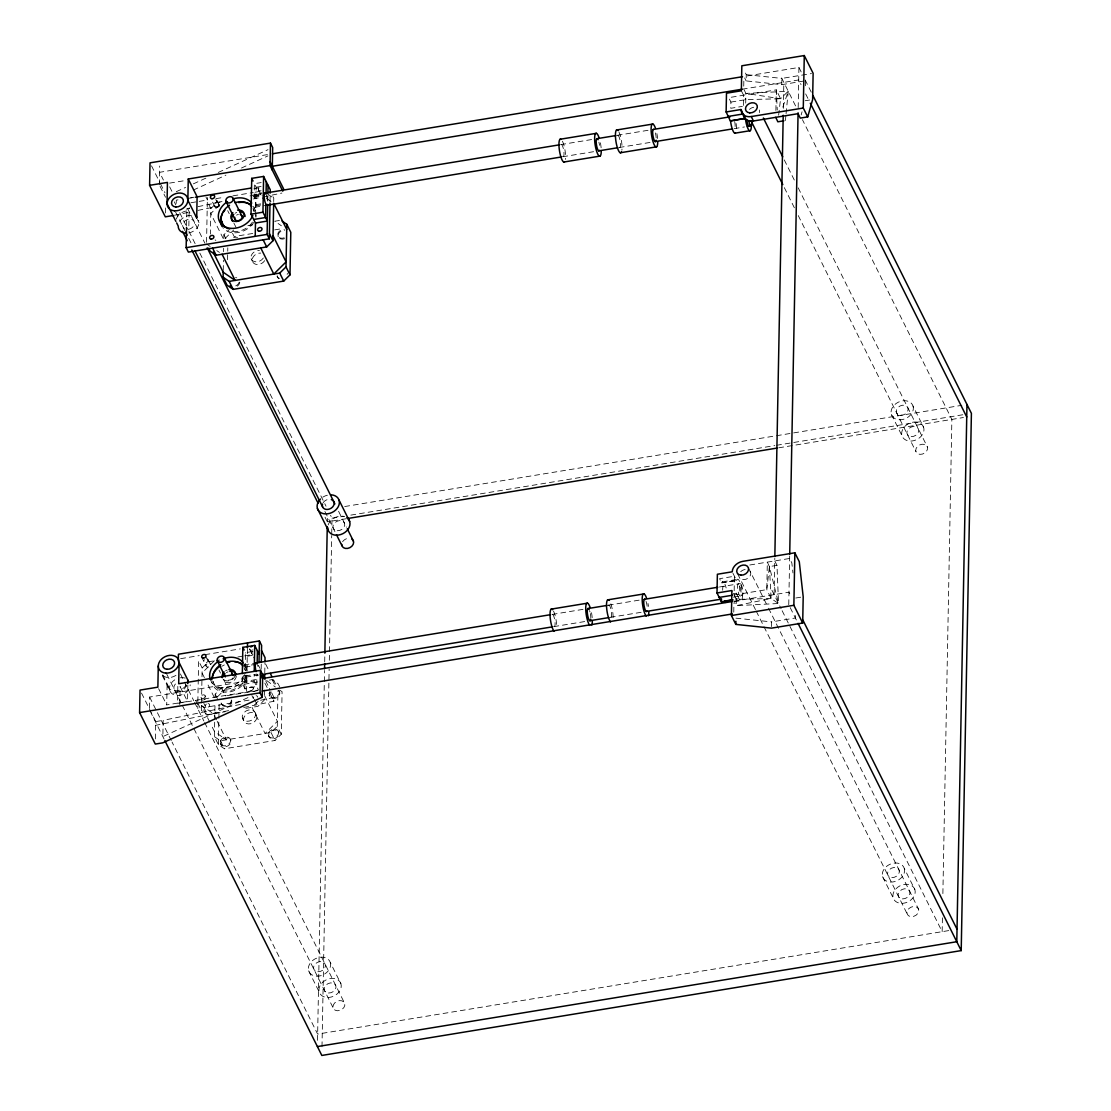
<?xml version="1.0" encoding="UTF-8"?>
<svg xmlns="http://www.w3.org/2000/svg" width="1111" height="1111" viewBox="0 0 1111 1111"><rect width="100%" height="100%" fill="white"/><g stroke="black" fill="none" stroke-linecap="round" stroke-linejoin="round"><path stroke-width="0.75" stroke-dasharray="5 3.75" d="M149.402 707.985L149.61 697.055L259.016 679.113M159.317 184.801L159.678 166.067M155.401 738.954L155.721 721.581L151.249 712.582M165.47 207.965L165.372 213.076L168.344 212.59M240.42 704.416L163.164 720.359L162.859 736.607L248.378 697.43M187.842 685.154L187.537 701.499L166.719 704.902L167.122 683.668A10.86 8.36 -26.5 0 0 174.677 690.848A10.86 8.36 -26.5 0 0 186.454 684.862M176.218 203.41L176.288 200.147L179.496 199.619M177.829 686.404L177.51 703.332L258.474 690.056L254.058 681.182L254.183 674.363M186.565 225.658L186.884 208.729M179.788 704.638L180.121 686.529M188.856 225.894L189.203 207.701M197.841 701.666L198.619 660.878L202.16 667.975L201.355 710.457L207.424 714.637L225.144 711.734M206.563 242.254L207.326 201.48L210.868 208.576L210.382 234.088M197.8 708.54L197.841 706.04M199.188 201.383L207.438 200.022L207.479 197.522M279.694 690.084L282.083 691.722L281.277 734.288L275 740.481L224.45 748.772L218.381 744.606L214.395 736.621L214.687 721.372M214.715 719.664L215.048 702.555M257.683 682.015L221.478 687.945L215.201 694.139L215.103 699.138L206.674 682.21M223.242 270.515L223.436 260.252M223.589 251.697L223.658 248.281M223.853 238.073L223.908 234.74L230.185 228.533M218.381 744.606L219.186 702.124M227.574 259.71L227.699 252.919M227.727 251.211L227.797 247.822M244.587 674.919A6.208 1.472 80.7 0 0 246.906 674.558L246.573 692L242.156 683.14L242.281 676.793M252.28 651.56L245.489 652.685L245.239 666.003L255.433 664.336M253.864 211.132L253.919 207.813M260.752 205.021L253.961 206.146A6.208 1.472 80.7 0 0 255.822 204.688A6.208 1.472 80.7 0 0 254.141 196.147L254.377 183.69L261.182 182.579M246.975 671.225L247.42 647.894M255.599 216.353L256.155 187.245L254.377 183.69M267.751 201.147L267.834 196.397M261.168 669.266L261.266 664.003M270.029 201.577L270.195 193.106M264.446 690.014L264.251 700.138L257.988 706.346L243.628 708.693M264.765 672.919L264.96 662.656M273.709 201.591L273.764 198.258L271.639 193.994M243.698 707.471L273.931 701.235L274 697.486L269.473 688.403M281.277 734.288L277.292 726.302L277.972 690.542M317.524 1040.34L324.537 670.502M324.704 661.837L324.829 654.907M346.16 518.74L327.356 521.823L327.453 516.268M321.996 1046.784L329.148 668.975M329.314 660.309L329.453 653.379M329.481 651.643L331.689 535.53M331.717 533.808L332.008 518.198L330.536 515.254M721.789 582.942L736.662 580.511L721.858 582.65A10.86 2.583 80.7 0 1 726.15 587.927M729.441 99.129L730.913 102.087L730.788 108.295L742.356 106.392M733.76 612.161L733.94 602.787M743.37 105.434L743.565 95.213M743.828 81.159L743.69 88.963L745.898 93.407L745.662 105.851M733.121 593.746L736.426 593.205L736.19 605.662L778.547 603.509L776.978 565.346L774.756 560.902M803.878 81.034L781.783 84.658L746.134 80.909L746.259 74.659L744.037 70.229M775.895 110.461L776.283 89.852L728.691 97.657M771.506 626.59L771.59 621.896L795.393 618.008L795.476 613.008M781.783 84.658L781.894 78.409L811.488 73.562M774.117 594.635L774.811 558.305M783.338 108.336L783.838 82.381M788.754 604.703L789.685 555.861M798.184 107.628L798.934 67.452L743.926 76.478M805.475 85.755L805.572 80.756M942.42 917.825L942.156 931.671L781.866 610.175M942.878 893.591L951.863 419.416L802.42 119.655M785.408 120.557L785.908 115.377M786.074 113.655L788.255 91.255L745.898 93.407L780.575 98.74L788.255 91.255L782.227 108.934M776.978 565.346L769.409 566.582L766.798 589.608L771.103 598.51L778.547 603.509L769.409 566.582L767.326 562.124L766.798 589.608L734.093 594.982L734.44 576.234L719.581 578.678L721.789 583.108M778.63 115.211L780.575 98.74L776.283 89.852L777.269 110.031M736.635 580.622L736.732 580.206A10.86 2.583 80.7 0 1 742.092 590.969A10.86 2.583 80.7 0 1 739.162 598.704L734.204 599.523M801.17 114.961L802.059 111.794M210.868 208.576L217.145 202.369L223.089 201.397M219.395 205.049L210.771 213.576L223.825 239.74M225.047 238.518L233.671 229.991M202.16 667.975L208.424 661.781L219.422 659.976M214.381 660.809L202.063 672.974L205.896 680.668M217.575 696.708L227.422 686.973L223.589 679.279M258.196 701.235L252.03 707.318L265.085 733.482L277.389 721.317L264.349 695.153M214.395 736.621L220.464 740.801L271.028 732.51L277.292 726.302M176.274 191.689L185.593 187.412M193.37 183.857L207.368 177.441M218.256 172.455L268.015 149.666M193.258 190.092L225.908 175.135M241.462 168.025L267.89 155.915M188.801 229.213L190.037 228.866A6.208 4.777 -26.5 0 0 194.536 223.311A6.208 4.777 -26.5 0 0 190.217 219.214L188.689 219.298A6.208 4.777 -26.5 0 0 183.134 223.283A6.208 4.777 -26.5 0 0 184.315 228.519M188.731 232.949L191.12 232.296A10.86 8.36 -26.5 0 0 198.688 220.381M186.245 209.076L189.592 208.382M197.994 206.646L221.506 201.799M250.058 195.911L261.807 193.481M174.413 215.256L189.523 212.132M197.925 210.396L219.756 205.896M253.35 198.966L261.738 197.23M263.418 196.883L281.888 193.064M260.571 700.263L274 697.486M228.588 710.596L155.651 725.33M769.409 566.582L771.103 598.51L736.19 605.662L734.704 602.704M267.418 154.623L159.553 172.302L163.428 180.079M169.58 183.121L186.676 180.315M742.287 89.199L798.698 79.95L801.031 84.603M730.913 102.087L745.773 99.643L780.575 98.74M190.703 197.786L193.897 197.258M187.079 198.563L193.675 197.48M256.155 187.245L261.252 186.398M254.044 188.648L260.793 187.537M805.197 100.74L809.655 100.018M190.939 202.73L197.536 201.646M215.923 198.633L224.408 197.244M232.907 195.855L253.28 192.509M254.974 192.231L261.765 191.12M254.572 194.828L265.14 193.092M560.763 144.611L593.732 139.208M617.202 135.348L648.518 130.223M254.141 196.147L260.946 195.036M253.336 196.439L261.752 195.064M253.975 197.314L264.182 195.647M255.822 204.688L260.918 203.855M254.85 207.243L265.043 205.577M562.749 156.748L594.024 151.624M619.188 147.499L652.074 142.111M734.163 128.64L744.467 126.96M247.892 225.63L252.947 224.811M279.486 220.45L274.792 221.228L281.416 225.783M252.739 233.477L234.157 236.518L230.852 229.866M274.695 229.88L283.138 228.491M344.688 506.533L961.848 405.321M332.008 518.198L343.979 516.24M350.812 515.115L774.798 445.594M776.506 445.303L962.848 414.75M778.686 447.816L963.431 417.514M749.8 564.999L789.629 558.472L791.837 562.902L792.962 572.929M180.649 658.656L199.202 655.615M204.896 654.685L240.282 648.88M237.907 656.948L242.948 656.115M244.628 655.851L253.03 654.462M252.35 655.393L247.253 656.226L245.489 652.685M722.386 581.831L737.926 579.289M243.962 664.961L256.238 662.948M552.153 614.425L583.136 609.342M608.3 605.217L640.922 599.857M719.47 586.983L740.384 583.553M245.073 667.183L255.266 665.503M245.948 677.113L258.294 675.085A6.208 1.472 80.7 0 1 256.488 672.96M553.833 626.618L585.122 621.493M610.286 617.355L641.589 612.23M733.441 597.163L742.37 595.704M733.968 601.232L788.991 592.205L791.31 596.857M734.121 601.718L741.398 600.537M242.156 683.14L254.058 681.182M266.682 680.529L275.361 687.001M269.404 680.085L272.139 679.64L278.097 683.737L280.75 689.056M795.768 598.01L801.711 597.038M227.144 695.653L257.544 690.667M201.452 705.874L203.882 707.54L249.392 700.069M155.721 721.581L163.164 720.359M948.766 930.587L317.635 1034.091L172.066 742.106M191.453 215.395L188.759 215.548A10.86 8.36 -26.5 0 0 178.579 223.672M180.288 677.807L182.676 677.682A10.86 8.36 -26.5 0 1 185.176 678.141M771.103 598.51L736.301 599.412L731.885 590.538M746.259 74.659L781.894 78.409M735.94 618.16L771.59 621.896M267.695 194.078L273.764 198.258M267.043 198.702L271.028 201.438M216.784 250.614L219.436 252.433M206.521 243.962L210.173 246.461M798.934 67.452L801.267 72.104M805.128 79.881L811.336 92.296M805.669 93.921L809.544 101.684M781.616 77.951L796.226 107.239M913.02 406.057A11.638 8.957 -26.5 0 1 899.146 419.777A11.638 8.957 -26.5 0 1 894.438 404.918A11.638 8.957 -26.5 0 1 913.02 406.057L923.63 427.346A11.638 8.957 -26.5 0 1 909.756 441.067A11.638 8.957 -26.5 0 1 905.048 426.207A11.638 8.957 -26.5 0 1 923.63 427.346M744.662 77.951L746.134 80.909M784.269 159.901L794.323 180.079M798.198 187.842L927.421 447.039A6.208 4.777 -26.5 0 1 920.019 454.357A6.208 4.777 -26.5 0 1 917.519 446.428A6.208 4.777 -26.5 0 1 927.421 447.039M741.356 90.783L745.773 99.643M784.338 187.648L794.393 207.826M798.267 215.59L915.881 451.51M891.383 414.445L901.993 435.734M790.227 607.648L797.267 621.785M771.909 590.205L781.089 608.62M904.257 868.344A11.638 8.957 -26.5 0 1 890.383 882.065A11.638 8.957 -26.5 0 1 885.675 867.205A11.638 8.957 -26.5 0 1 904.257 868.344L914.867 889.633A11.638 8.957 -26.5 0 1 900.993 903.34A11.638 8.957 -26.5 0 1 896.285 888.481A11.638 8.957 -26.5 0 1 914.867 889.633M748.411 567.86L767.757 606.662M768.534 608.217L918.658 909.326A6.208 4.777 -26.5 0 1 911.256 916.644A6.208 4.777 -26.5 0 1 908.756 908.715A6.208 4.777 -26.5 0 1 918.658 909.326M737.648 573.887L755.452 609.578M756.216 611.133L763.188 625.104M763.965 626.66L907.118 913.797M732.968 573.276L736.662 580.678M882.62 876.732L893.23 898.007M736.426 593.205L739.162 598.704M258.405 189.842L262.821 198.716M277.847 235.754L278.292 236.643M253.475 206.424L255.683 210.854A18.623 14.318 -26.5 0 0 253.975 207.535M253.364 209.632L254.238 211.409A17.068 13.138 -26.5 0 0 252.669 208.368M277.528 277L277.083 276.111A5.43 4.18 -26.5 0 0 279.458 278.361M227.686 210.632L229.227 213.715M233.824 222.95L236.129 227.561M251.128 258.655L252.447 261.321M216.909 200.48L219.117 204.91M215.728 199.536L217.145 202.369M212.576 202.16L214.798 206.59M205.966 197.078L207.438 200.022M223.908 234.74L225.908 238.726M197.466 219.506L199.008 222.589M187.676 208.646L204.882 243.17M338.563 511.268L346.507 527.197M169.65 186.842L171.872 191.273M174.26 201.813L175.816 204.924M179.69 212.687L188.203 229.769M188.981 231.324L195.175 243.753M199.813 253.072L326.037 506.227M175.552 211.937L184.829 230.56M188.703 238.323L191.8 244.531M324.898 511.491L335.73 533.224M151.527 165.845L159.748 182.329M160.498 183.829L164.983 192.828M160.067 186.301L165.511 197.23M325.023 517.17L327.356 521.823M265.723 664.197L268.793 670.364M273.403 679.599L276.472 685.751M279.236 691.25L279.68 692.139M272.139 679.64L275.459 686.292M258.405 665.239L259.946 668.322M265.696 680.835L268.723 686.89M249.683 649.255L254.113 658.129M264.876 683.071L268.654 690.639M269.404 692.153L273.931 701.235M269.14 695.167L269.584 696.055M278.472 731.607A5.43 4.18 -26.5 0 1 271.987 738.01A5.43 4.18 -26.5 0 1 269.792 731.066A5.43 4.18 -26.5 0 1 278.472 731.607L278.903 732.496A5.43 4.18 -26.5 0 1 272.431 738.898A5.43 4.18 -26.5 0 1 270.237 731.955A5.43 4.18 -26.5 0 1 278.903 732.496M244.767 665.822L246.975 670.266A18.623 14.318 -26.5 0 0 245.267 666.933M253.252 687.931A2.333 1.791 -26.5 0 1 250.475 690.681A2.333 1.791 -26.5 0 1 249.531 687.709A2.333 1.791 -26.5 0 1 253.252 687.931L254.725 690.889M254.447 699.25L257.988 706.346M271.028 732.51L275 740.481M251.878 695.528L253.35 698.486A2.333 1.791 -26.5 0 1 255.544 695.764M268.376 735.524L268.806 736.399M255.391 713.026A6.985 5.374 -26.5 0 1 247.073 721.261A6.985 5.374 -26.5 0 1 244.253 712.345A6.985 5.374 -26.5 0 1 255.391 713.026L256.724 715.692A6.985 5.374 -26.5 0 1 248.392 723.928A6.985 5.374 -26.5 0 1 245.573 715.012A6.985 5.374 -26.5 0 1 256.724 715.692M218.978 670.044L220.52 673.113M242.406 718.067L243.74 720.72M208.201 659.892L210.41 664.322A2.333 1.791 -26.5 0 1 207.632 667.072A2.333 1.791 -26.5 0 1 206.688 664.1A2.333 1.791 -26.5 0 1 210.41 664.322M205.604 656.101L208.424 661.781M221.478 687.945L225.45 695.93M201.73 657.101L206.077 666.003M210.146 679.238L212.354 683.668A18.623 14.318 -26.5 0 0 230.935 691.653A18.623 14.318 -26.5 0 0 247.42 675.349M221.103 703.041L221.547 703.93M215.201 694.139L217.853 699.472M230.435 739.482A5.43 4.18 -26.5 0 1 223.964 745.884A5.43 4.18 -26.5 0 1 221.769 738.954A5.43 4.18 -26.5 0 1 230.435 739.482L230.88 740.37A5.43 4.18 -26.5 0 1 224.408 746.773A5.43 4.18 -26.5 0 1 222.214 739.843A5.43 4.18 -26.5 0 1 230.88 740.37M205.146 695.833A2.25 1.736 -26.5 0 1 202.466 698.486A2.25 1.736 -26.5 0 1 201.563 695.625A2.25 1.736 -26.5 0 1 205.146 695.833L206.618 698.791M216.437 719.817L213.368 713.651L201.452 705.457L209.882 722.386M217.214 721.358L226.422 739.815L214.492 731.621L210.659 723.928M200.966 697.458L202.438 700.416M203.841 703.402L205.313 706.36M203.882 707.54L207.424 714.637M220.464 740.801L224.45 748.772M330.286 962.473A11.638 8.957 -26.5 0 1 316.413 976.18A11.638 8.957 -26.5 0 1 311.719 961.334A11.638 8.957 -26.5 0 1 330.286 962.473L340.91 983.749A11.638 8.957 -26.5 0 1 327.023 997.47A11.638 8.957 -26.5 0 1 322.329 982.61A11.638 8.957 -26.5 0 1 340.91 983.749M220.339 743.398L220.783 744.287M197.814 703.36L201.355 710.457M195.647 700.361L197.869 704.791M180.399 673.905L183.746 680.612M184.509 682.168L193.8 700.791M194.578 702.346L203.855 720.97M204.632 722.525L344.702 1003.455A6.208 4.777 -26.5 0 1 337.3 1010.76A6.208 4.777 -26.5 0 1 334.786 1002.844A6.208 4.777 -26.5 0 1 344.702 1003.455M180.163 686.709L187.537 701.499M166.789 674.224L181.482 703.707M182.26 705.263L333.161 1007.927M162.692 674.794L169.414 688.278M162.275 675.53L169.733 690.486A10.86 8.36 -26.5 0 0 179.663 695.319L182.357 694.583A10.86 8.36 -26.5 0 0 190.231 684.862M308.65 970.847L319.274 992.137M158.609 688.653L166.719 704.902M149.61 697.055L171.288 740.551M141.528 693.097L150.499 711.082M150.11 711.054L164.081 739.065M647.977 603.426A11.638 2.777 80.7 0 1 648.463 606.425M646.06 601.44A6.208 1.472 80.7 0 1 647.282 608.897M610.856 603.87A11.638 2.777 80.7 0 1 613.133 617.855M608.342 605.634A6.208 1.472 80.7 0 1 610.981 609.397A6.208 1.472 80.7 0 1 611.008 617.244M591.496 612.689A11.638 2.777 80.7 0 1 592.274 618.605M589.58 610.703A6.208 1.472 80.7 0 1 589.997 612.05M590.344 613.578A6.208 1.472 80.7 0 1 590.802 618.16M553.514 611.092A11.638 2.777 80.7 0 1 556.653 627.118M552.542 614.355A6.208 1.472 80.7 0 1 554.917 621.035A6.208 1.472 80.7 0 1 554.139 626.562M244.337 664.906A6.208 1.472 80.7 0 1 246.461 669.975M656.893 133.556A11.638 2.777 80.7 0 1 657.67 139.486M655.379 132.931A6.208 1.472 80.7 0 1 656.184 139.028M618.91 131.973A11.638 2.777 80.7 0 1 621.882 150.193M617.924 135.236A6.208 1.472 80.7 0 1 620.313 141.916A6.208 1.472 80.7 0 1 619.535 147.444M600.412 142.819A11.638 2.777 80.7 0 1 601.19 148.749M598.898 142.194A6.208 1.472 80.7 0 1 599.523 145.319M562.43 141.222A11.638 2.777 80.7 0 1 565.416 159.456M561.069 144.555A6.208 1.472 80.7 0 1 563.832 151.179A6.208 1.472 80.7 0 1 562.624 156.345M750.05 571.193A6.208 4.777 -26.5 0 1 747.745 578.373A6.208 4.777 -26.5 0 1 739.662 577.873M740.718 571.693A6.208 4.777 -26.5 0 1 746.481 569.457M722.719 590.26A6.208 1.472 80.7 0 1 723.275 586.358L723.65 586.302A6.208 1.472 80.7 0 1 725.011 588.497M759.396 110.017A6.208 4.777 -26.5 0 1 759.341 112.6M749.481 109.406A6.208 4.777 -26.5 0 1 753.716 107.253M736.135 123.543A10.86 2.583 80.7 0 1 736.315 130.792M734.69 121.516A6.208 1.472 80.7 0 1 734.552 128.584M185.593 684.334A6.208 4.777 -26.5 0 1 181.274 691.153L179.732 691.57A6.208 4.777 -26.5 0 1 174.052 688.806A6.208 4.777 -26.5 0 1 176.941 682.737M252.933 649.852A2.333 1.791 -26.5 0 1 249.628 648.782M243.045 662.503A18.623 14.318 -26.5 0 1 245.295 669.6M244.128 674.905A18.623 14.318 -26.5 0 1 228.727 687.209A18.623 14.318 -26.5 0 1 211.868 682.557M169.733 690.486A10.86 8.36 -26.5 0 1 174.76 679.849M175.955 675.377A10.86 8.36 -26.5 0 1 161.803 674.502M252.919 654.657A2.333 1.791 -26.5 0 1 252.975 651.407M252.752 691.486A2.333 1.791 -26.5 0 1 254.905 691.625M203.716 700.013A2.333 1.791 -26.5 0 1 205.299 699.208M207.188 658.92A2.333 1.791 -26.5 0 1 207.84 661.503A2.333 1.791 -26.5 0 1 204.577 662.392A2.333 1.791 -26.5 0 1 204.48 659.656M257.585 665.142A6.208 1.472 80.7 0 1 258.002 666.503M261.113 190.717A2.333 1.791 -26.5 0 1 258.335 189.37A2.333 1.791 -26.5 0 1 261.168 187.106M256.224 214.631A18.623 14.318 -26.5 0 1 255.905 217.284M253.683 222.519A18.623 14.318 -26.5 0 1 222.783 227.588M176.288 219.061A10.86 8.36 -26.5 0 1 189.148 210.784M261.168 195.022A2.333 1.791 -26.5 0 1 261.224 192.37M216.631 200.105A2.25 1.736 -26.5 0 1 214.992 203.063A2.25 1.736 -26.5 0 1 212.673 201.188M215.09 239.934A2.25 1.736 -26.5 0 1 215.867 240.462M266.501 195.286A6.208 1.472 80.7 0 1 267.682 201.327M328.12 525.003A11.638 8.957 -26.5 0 1 344.577 516.629M323.134 502.727A6.208 4.777 -26.5 0 1 329.87 499.297M322.815 497.172A11.638 8.957 -26.5 0 1 328.412 495.006M342.591 541.751A6.208 4.777 -26.5 0 1 349.326 538.321M278.361 690.403A5.43 4.18 -26.5 0 1 278.25 696.583A5.43 4.18 -26.5 0 1 270.89 697.791A5.43 4.18 -26.5 0 1 271.001 691.597M278.736 690.278A5.43 4.18 -26.5 0 1 274.098 697.583A5.43 4.18 -26.5 0 1 269.723 691.764M231.366 700.222A5.43 4.18 -26.5 0 1 225.394 705.527A5.43 4.18 -26.5 0 1 221.145 700.777M231.644 700.013A5.43 4.18 -26.5 0 1 226.519 706.346A5.43 4.18 -26.5 0 1 221.589 701.666M245.934 675.488A17.068 13.138 -26.5 0 1 230.838 690.417A17.068 13.138 -26.5 0 1 213.798 683.112L212.909 681.335A17.068 13.138 -26.5 0 0 230.657 688.473A17.068 13.138 -26.5 0 0 245.142 672.516M221.714 666.406A17.068 13.138 -26.5 0 1 224.325 664.961M243.962 667.767A17.068 13.138 -26.5 0 1 245.531 670.822L244.642 669.044A17.068 13.138 -26.5 0 1 245.1 671.322M236.351 675.863A6.985 5.374 -26.5 0 1 230.435 682.404A6.985 5.374 -26.5 0 1 223.172 679.488M226.408 672.641A6.985 5.374 -26.5 0 1 228.033 671.822M232.852 678.002A3.875 2.986 -26.5 0 1 226.422 679.057M235.213 675.585A6.985 5.374 -26.5 0 1 229.546 680.626A6.985 5.374 -26.5 0 1 222.936 678.96M225.533 670.877A6.985 5.374 -26.5 0 1 227.158 670.044M208.09 703.61A2.333 1.791 -26.5 0 1 209.396 706.138A2.333 1.791 -26.5 0 1 205.882 707.096A2.333 1.791 -26.5 0 1 206.396 704.082M256.127 695.736A2.333 1.791 -26.5 0 1 257.738 697.277M284.61 238.684A5.43 4.18 -26.5 0 1 278.139 235.532A5.43 4.18 -26.5 0 1 284.763 230.241M284.166 237.796A5.43 4.18 -26.5 0 1 277.694 234.657A5.43 4.18 -26.5 0 1 284.319 229.352M233.602 237.671A5.43 4.18 -26.5 0 1 237.546 237.462M239.101 282.333A5.43 4.18 -26.5 0 1 235.365 286.027M235.532 277.583A5.43 4.18 -26.5 0 1 236.782 277.819M239.754 282.069A5.43 4.18 -26.5 0 1 237.074 286.277M264.682 260.654A6.985 5.374 -26.5 0 1 256.016 264.362A6.985 5.374 -26.5 0 1 252.683 257.905A6.985 5.374 -26.5 0 1 260.779 253.086M263.349 258.002A6.985 5.374 -26.5 0 1 252.808 260.891A6.985 5.374 -26.5 0 1 254.363 251.822M257.724 250.517A6.985 5.374 -26.5 0 1 259.446 250.419M278.833 278.736A5.43 4.18 -26.5 0 1 277.361 275.889M287.332 273.306A5.43 4.18 -26.5 0 1 287.138 274.459M252.419 222.103A17.068 13.138 -26.5 0 1 229.977 230.796M235.129 213.243A6.985 5.374 -26.5 0 1 236.754 212.409M236.574 215.159A3.875 2.986 -26.5 0 1 238.434 214.437M218.048 207.188A2.333 1.791 -26.5 0 1 214.729 206.285A2.333 1.791 -26.5 0 1 217.756 203.869A2.333 1.791 -26.5 0 1 218.506 206.827M266.584 196.3A2.333 1.791 -26.5 0 1 266.543 198.938M245.045 676.002L244.809 688.459L256.71 686.501L256.947 674.058L245.045 676.002M738.523 583.858L738.148 583.914A6.208 1.472 80.7 0 0 738.01 590.983A6.208 1.472 80.7 0 0 740.509 596.01A6.208 1.472 80.7 0 0 740.648 588.941L740.287 587.413A6.208 1.472 80.7 0 0 738.523 583.858M739.412 586.108A6.208 1.472 80.7 0 0 741.995 595.76A6.208 1.472 80.7 0 0 742.148 587.108A6.208 1.472 80.7 0 0 739.412 586.108M902.41 898.896A6.208 4.777 -26.5 0 0 909.812 891.577A6.208 4.777 -26.5 0 0 899.91 890.98A6.208 4.777 -26.5 0 0 902.41 898.896M891.8 877.607A6.208 4.777 -26.5 0 0 899.202 870.302A6.208 4.777 -26.5 0 0 889.3 869.691A6.208 4.777 -26.5 0 0 891.8 877.607M328.453 993.026A6.208 4.777 -26.5 0 0 335.855 985.707A6.208 4.777 -26.5 0 0 325.954 985.096A6.208 4.777 -26.5 0 0 328.453 993.026M317.843 971.736A6.208 4.777 -26.5 0 0 325.245 964.431A6.208 4.777 -26.5 0 0 315.33 963.82A6.208 4.777 -26.5 0 0 317.843 971.736M337.216 530.739A6.208 4.777 -26.5 0 0 344.618 523.434A6.208 4.777 -26.5 0 0 334.717 522.823A6.208 4.777 -26.5 0 0 337.216 530.739M911.187 436.623A6.208 4.777 -26.5 0 0 918.589 429.304A6.208 4.777 -26.5 0 0 908.673 428.693A6.208 4.777 -26.5 0 0 911.187 436.623M900.563 415.333A6.208 4.777 -26.5 0 0 907.965 408.015A6.208 4.777 -26.5 0 0 898.063 407.404A6.208 4.777 -26.5 0 0 900.563 415.333"/><path stroke-width="1.5" d="M262.682 674.78L262.252 697.264L162.734 742.856L155.304 744.064L139.597 712.582L140.028 690.098L157.873 687.167L158.276 665.933M172.733 215.603L165.303 216.826L149.596 185.329L150.027 162.845L270.473 143.097L272.681 147.527L272.251 170.011M178.315 661.003L178.44 654.226L259.405 640.95L261.613 645.38L261.293 662.462M270.001 203.049L269.32 238.823L188.37 252.1L186.148 247.67L186.537 227.352M188.259 178.996L187.856 200.23L196.703 217.978L197.105 196.73L188.259 178.996L270.042 165.581L282.819 191.203M187.87 683.515L187.94 680.251L179.093 662.517L178.69 683.751L260.474 670.35L264.946 679.321M282.041 221.047L286.819 224.325L290.79 232.31L289.985 274.889L283.722 281.083L233.157 289.374L227.088 285.194L223.103 277.222L223.2 272.223L213.229 252.211M242.337 673.613L242.837 647.366L254.725 645.408L259.155 654.282M255.224 236.337L255.474 223.019L251.044 214.145L251.725 178.371L263.626 176.427L270.251 189.731L270.195 193.106M247.42 647.894L247.517 642.894M254.252 670.961L254.725 645.408M255.474 223.019L267.362 221.061L262.946 212.201L263.626 176.427M257.391 650.727L257.127 664.059A6.208 1.472 80.7 0 0 255.349 664.336A6.208 1.472 80.7 0 0 256.072 671.613M265.848 204.188L265.598 217.52L253.697 219.464M266.279 181.746L266.043 194.189A6.208 1.472 80.7 0 0 264.362 198.619A6.208 1.472 80.7 0 0 267.432 204.757M259.002 662.6L259.405 640.95M269.32 238.823L267.112 234.393L267.682 204.41M267.89 193.217L268.043 185.287M262.252 697.264L260.043 692.833L260.474 670.35M270.042 165.581L270.473 143.097M264.668 678.043L264.737 674.627M264.987 661.003L265.057 657.67L261.516 650.574M208.646 248.211L210.062 251.058L216.131 255.224L266.696 246.934L272.959 240.74L273.667 203.257L286.721 229.421M289.985 274.889L286.013 266.904L286.819 224.325M324.565 668.78L324.662 663.573M324.856 653.185L327.259 526.67M717.012 592.982L717.373 574.248L732.232 571.804A10.86 8.36 -26.5 0 1 742.815 561.347L794.851 552.82L799.281 561.68L803.197 596.788L802.697 623.035L771.478 628.146L735.829 624.396L731.413 615.536L731.885 590.538L717.012 592.982L721.428 601.856L732.996 599.954M735.44 133.112A10.86 2.583 80.7 0 1 730.607 121.53L726.136 111.961L726.483 93.213L741.356 90.783L741.829 65.785L804.281 55.55L813.127 73.284L812.627 99.532L807.711 116.891L800.281 118.113L798.059 113.683L753.452 120.988A10.86 8.36 -26.5 0 1 743.217 113.961L728.344 116.391M721.428 601.856L721.497 598.746M735.829 624.396L735.885 621.271M751.328 126.307A10.86 2.583 80.7 0 1 748.883 130.154A10.86 2.583 80.7 0 1 745.467 119.099L745.398 118.335L730.552 121.002M774.839 556.569L783.213 115.266M789.713 554.125L798.073 112.822M802.697 623.035L793.865 605.287L794.851 552.82M807.711 116.891L803.281 108.031L804.281 55.55M966.973 404.473L956.793 941.725L317.399 1046.576M164.859 740.62L321.829 1055.45L961.209 950.599L971.403 413.348L812.877 95.407M223.103 277.222L229.185 281.389L279.736 273.098L286.013 266.904M272.389 153.804L742.523 76.701M149.596 185.329L167.442 182.412L167.039 203.646L169.247 208.076M272.153 166.303L742.287 89.199M195.328 197.216L251.058 188.078M726.136 111.961L740.995 109.517A10.86 8.36 -26.5 0 0 751.244 116.558L753.452 120.988M560.027 139.264L596.44 133.306M616.508 130.001L652.907 124.043M264.835 193.133L559.43 144.833M596.676 138.722L615.869 135.57M653.129 129.459L730.094 116.836M751.244 116.558L803.281 108.031M730.524 120.78L745.425 118.391M266.821 205.285L561.416 156.97M598.662 150.86L617.855 147.721M655.115 141.611L732.468 128.918M747.481 126.46L750.897 125.89A6.208 1.472 80.7 0 0 751.828 121.932M783.894 120.793L777.839 121.793L775.756 117.335M734.774 133.209L750.314 130.667M563.763 162.039L600.162 156.082M620.23 152.776L656.643 146.819M251.044 214.145L262.946 212.201M186.148 247.67L267.112 234.393M347.868 518.462L776.978 448.094M551.125 609.134L587.525 603.162M607.606 599.871L644.005 593.913M255.933 663.003L550.514 614.689M587.775 608.578L606.967 605.439M644.213 599.329L717.762 587.261M719.22 597.412L732.441 595.246M263.043 674.308L552.5 626.84M589.76 620.73L608.953 617.577M646.199 611.467L720.136 599.343M732.552 599.787L724.289 601.148A10.86 2.583 80.7 0 0 725.094 602.454M262.432 678.557L732.58 601.454M262.196 691.056L732.343 613.952M139.597 712.582L260.043 692.833M731.413 615.536L793.865 605.287M223.2 272.223L235.129 280.416L222.089 254.252M810.322 103.24L966.737 416.972M763.368 118.002L782.713 156.804M751.064 120.918L782.783 184.551M740.995 109.517L742.481 112.475M743.217 113.961L744.676 116.877M802.934 620.16L957.029 929.227M798.045 623.34L961.209 950.599M270.112 161.831L283.638 188.967M251.725 178.371L253.058 181.037M273.056 235.74L286.096 261.904L273.792 274.07L260.738 247.906M269.417 233.643L272.959 240.74M263.154 239.837L266.696 246.934M279.736 273.098L283.722 281.083M233.143 198.425A3.875 2.986 -26.5 0 1 228.519 202.994A3.875 2.986 -26.5 0 1 226.95 198.05A3.875 2.986 -26.5 0 1 233.143 198.425L241.99 216.159M225.922 201.216L234.768 218.95M339.063 500.186L349.673 521.476M212.604 248.128L216.131 255.224M229.185 281.389L233.157 289.374M207.201 247.822L334.897 503.922M347.271 528.753L353.465 541.168M185.606 232.116L187.162 235.213M194.897 250.739L322.579 506.838M336.508 534.78L341.924 545.64M182.551 231.394L187.19 240.712M191.842 250.031L318.065 503.186M169.983 209.562L175.885 221.381M176.649 222.922L178.191 225.991A10.86 8.36 -26.5 0 0 185.731 233.185M317.427 508.574L328.037 529.85M270.334 673.433L271.862 676.516M260.405 674.085L262.613 678.529M242.837 647.366L244.156 650.018M224.436 657.837A3.875 2.986 -26.5 0 1 219.797 662.406A3.875 2.986 -26.5 0 1 218.242 657.448A3.875 2.986 -26.5 0 1 224.436 657.837L233.268 675.571M217.214 660.628L225.325 676.891M646.199 616.119A11.638 2.777 80.7 0 1 642.186 598.69A11.638 2.777 80.7 0 1 646.533 598.024M648.824 611.994A11.638 2.777 80.7 0 1 648.296 615.8M646.991 610.925A6.208 1.472 80.7 0 1 644.047 605.578A6.208 1.472 80.7 0 1 645.144 599.607M610.508 621.979A11.638 2.777 80.7 0 1 606.578 607.203A11.638 2.777 80.7 0 1 609.134 600.426M589.719 625.382A11.638 2.777 80.7 0 1 585.719 607.953A11.638 2.777 80.7 0 1 590.066 607.286M592.344 621.257A11.638 2.777 80.7 0 1 591.816 625.049M590.719 619.327A6.208 1.472 80.7 0 1 588.636 618.91A6.208 1.472 80.7 0 1 587.275 610.633A6.208 1.472 80.7 0 1 589.122 609.606M554.028 631.229A11.638 2.777 80.7 0 1 550.098 616.466A11.638 2.777 80.7 0 1 552.653 609.689M657.74 142.139A11.638 2.777 80.7 0 1 653.948 144.236A11.638 2.777 80.7 0 1 651.185 127.307A11.638 2.777 80.7 0 1 655.448 128.154M656.101 140.208A6.208 1.472 80.7 0 1 653.268 137.292A6.208 1.472 80.7 0 1 653.615 129.376M621.507 151.776A11.638 2.777 80.7 0 1 615.994 141.764A11.638 2.777 80.7 0 1 618.049 130.57M750.897 125.89A6.208 1.472 80.7 0 1 748.772 120.821M601.259 151.402A11.638 2.777 80.7 0 1 597.468 153.499A11.638 2.777 80.7 0 1 594.704 136.57A11.638 2.777 80.7 0 1 598.968 137.417M599.426 150.318A6.208 1.472 80.7 0 1 596.357 144.166A6.208 1.472 80.7 0 1 598.037 139.75M564.471 161.928A11.638 2.777 80.7 0 1 559.513 151.027A11.638 2.777 80.7 0 1 560.749 139.153M746.661 119.53A6.208 1.472 80.7 0 0 746.925 121.127L747.272 122.654A6.208 1.472 80.7 0 0 749.036 126.196L749.425 126.14A6.208 1.472 80.7 0 0 749.925 124.821M250.767 646.977A2.333 1.791 -26.5 0 1 251.891 646.546M210.146 679.238A18.623 14.318 -26.5 0 1 218.784 661.017M223.117 658.809A18.623 14.318 -26.5 0 1 243.045 662.503M211.826 679.89A18.623 14.318 -26.5 0 1 219.672 666.364M226.838 662.712A18.623 14.318 -26.5 0 1 229.949 661.975M234.56 661.725A18.623 14.318 -26.5 0 1 242.49 664.295M187.94 680.251A10.86 8.36 -26.5 0 1 187.537 682.571M252.836 215.492A18.623 14.318 -26.5 0 1 224.478 226.491A18.623 14.318 -26.5 0 1 227.491 201.605M233.338 198.869A18.623 14.318 -26.5 0 1 251.766 203.091M222.089 226.547A18.623 14.318 -26.5 0 1 222.325 213.867M223.061 212.59A18.623 14.318 -26.5 0 1 224.894 210.16M238.657 202.563A18.623 14.318 -26.5 0 1 251.197 204.882M196.383 215.77A10.86 8.36 -26.5 0 1 196.703 217.978M346.868 517.74A11.638 8.957 -26.5 0 1 342.952 533.627A11.638 8.957 -26.5 0 1 327.703 527.489M331.3 494.853A11.638 8.957 -26.5 0 1 338.272 506.685A11.638 8.957 -26.5 0 1 321.69 513.101A11.638 8.957 -26.5 0 1 320.482 499.047M331.3 499.561A6.208 4.777 -26.5 0 1 333.592 505.602A6.208 4.777 -26.5 0 1 326.12 509.407A6.208 4.777 -26.5 0 1 322.523 504.033M351.965 539.182A6.208 4.777 -26.5 0 1 349.882 547.654A6.208 4.777 -26.5 0 1 341.744 544.376M223.228 676.571A6.985 5.374 -26.5 0 1 225.005 673.766M229.769 671.35A6.985 5.374 -26.5 0 1 236.157 674.446M231.574 673.96A3.875 2.986 -26.5 0 1 232.921 674.877M212.423 677.877A17.068 13.138 -26.5 0 1 220.825 664.628M226.2 662.128A17.068 13.138 -26.5 0 1 243.073 666.003M228.894 669.572A6.985 5.374 -26.5 0 1 235.213 675.585M222.297 677.71A6.985 5.374 -26.5 0 1 224.13 671.988M230.81 286.61A5.43 4.18 -26.5 0 1 229.991 285.846M224.089 226.755A17.068 13.138 -26.5 0 1 222.061 221.422M240.212 211.84A6.985 5.374 -26.5 0 1 245.073 216.464M232.532 221.325A6.985 5.374 -26.5 0 1 233.727 214.354M240.282 214.548A3.875 2.986 -26.5 0 1 241.726 218.325A3.875 2.986 -26.5 0 1 237.046 220.7A3.875 2.986 -26.5 0 1 234.796 217.339M227.908 228.588A17.068 13.138 -26.5 0 1 229.546 205.229M234.907 202.716A17.068 13.138 -26.5 0 1 251.794 206.59M237.601 210.16A6.985 5.374 -26.5 0 1 243.934 216.187A6.985 5.374 -26.5 0 1 234.06 221.2A6.985 5.374 -26.5 0 1 232.838 212.59M741.009 575.179A6.208 4.777 -26.5 0 0 748.411 567.86A6.208 4.777 -26.5 0 0 738.509 567.249A6.208 4.777 -26.5 0 0 741.009 575.179M749.772 112.891A6.208 4.777 -26.5 0 0 757.174 105.573A6.208 4.777 -26.5 0 0 747.272 104.976A6.208 4.777 -26.5 0 0 749.772 112.891M165.831 673.113A10.86 8.36 -26.5 0 0 178.774 660.309A10.86 8.36 -26.5 0 0 161.442 659.24A10.86 8.36 -26.5 0 0 165.831 673.113M167.053 669.308A6.208 4.777 -26.5 0 0 174.455 661.989A6.208 4.777 -26.5 0 0 164.539 661.378A6.208 4.777 -26.5 0 0 167.053 669.308M203.23 658.129A2.25 1.736 -26.5 0 0 205.91 655.476A2.25 1.736 -26.5 0 0 202.327 655.268A2.25 1.736 -26.5 0 0 203.23 658.129M174.594 210.826A10.86 8.36 -26.5 0 0 187.551 198.022A10.86 8.36 -26.5 0 0 170.205 196.966A10.86 8.36 -26.5 0 0 174.594 210.826M175.816 207.021A6.208 4.777 -26.5 0 0 183.218 199.702A6.208 4.777 -26.5 0 0 173.316 199.091A6.208 4.777 -26.5 0 0 175.816 207.021M259.182 231.269A2.333 1.791 -26.5 0 0 261.96 228.533A2.333 1.791 -26.5 0 0 258.252 228.297A2.333 1.791 -26.5 0 0 259.182 231.269M211.173 239.087A2.25 1.736 -26.5 0 0 213.854 236.435A2.25 1.736 -26.5 0 0 210.271 236.212A2.25 1.736 -26.5 0 0 211.173 239.087M211.951 198.73A2.25 1.736 -26.5 0 0 214.631 196.078A2.25 1.736 -26.5 0 0 211.034 195.855A2.25 1.736 -26.5 0 0 211.951 198.73"/></g></svg>
